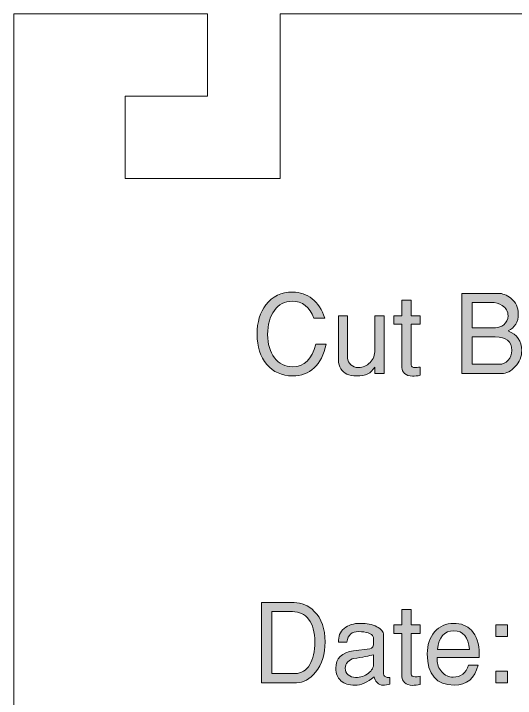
# Model space of a CAD drawing. Header units: inches. Extents: x 0.25 to 7.95, y -7.13 to -0.25.
# Drawn here: x 5.532 to 6.293, y -4.006 to -2.969 of the extents above; entities that cross this region are included whole.
import ezdxf

# ---------------------------------------------------------------- set-up
doc = ezdxf.new("R2010")
doc.units = ezdxf.units.IN
doc.header["$MEASUREMENT"] = 0
doc.layers.add('Layer 1', color=7, linetype='Continuous')

# ---------------------------------------------------------------- blocks, each defined once
blk = doc.blocks.new('block 70')
at = {"layer": 'Layer 1', "true_color": 0xed1f24}
h = blk.add_hatch(color=240, dxfattribs=at)
h.dxf.hatch_style = 2
edge = h.paths.add_edge_path()
edge.add_spline(control_points=[(6.0059, -3.4695), (5.9984, -3.5016), (5.9813, -3.5176), (5.9546, -3.5176), (5.9384, -3.5176), (5.9255, -3.5118), (5.9156, -3.5002), (5.9058, -3.4886), (5.9009, -3.4733), (5.9009, -3.4543), (5.9009, -3.4363), (5.9053, -3.4215), (5.9142, -3.4098), (5.924, -3.397), (5.9375, -3.3906), (5.9547, -3.3906), (5.9661, -3.3906), (5.976, -3.394), (5.9845, -3.4007), (5.993, -3.4074), (5.9993, -3.4172), (6.0034, -3.43), (6.0034, -3.43), (5.9871, -3.43), (5.9871, -3.43), (5.9805, -3.413), (5.9695, -3.4045), (5.9541, -3.4045), (5.9428, -3.4045), (5.9338, -3.4091), (5.9271, -3.4183), (5.9203, -3.4275), (5.9169, -3.4398), (5.9169, -3.4551), (5.9169, -3.4695), (5.9204, -3.4812), (5.9273, -3.4902), (5.9343, -3.4993), (5.9433, -3.5038), (5.9546, -3.5038), (5.9727, -3.5038), (5.9844, -3.4924), (5.9899, -3.4695), (5.9899, -3.4695), (6.0059, -3.4695), (6.0059, -3.4695)], knot_values=[0, 0, 0, 0, 1, 1, 1, 2, 2, 2, 3, 3, 3, 4, 4, 4, 5, 5, 5, 6, 6, 6, 7, 7, 7, 8, 8, 8, 9, 9, 9, 10, 10, 10, 11, 11, 11, 12, 12, 12, 13, 13, 13, 14, 14, 14, 15, 15, 15, 15], degree=3, periodic=1)
h = blk.add_hatch(color=240, dxfattribs=at)
h.dxf.hatch_style = 2
edge = h.paths.add_edge_path()
edge.add_spline(control_points=[(6.3024, -3.479), (6.3024, -3.4883), (6.2991, -3.4965), (6.2924, -3.5036), (6.2862, -3.5105), (6.2793, -3.514), (6.2719, -3.514), (6.2719, -3.514), (6.2117, -3.514), (6.2117, -3.514), (6.2117, -3.514), (6.2117, -3.3925), (6.2117, -3.3925), (6.2117, -3.3925), (6.2664, -3.3925), (6.2664, -3.3925), (6.2732, -3.3925), (6.2797, -3.395), (6.2859, -3.4), (6.2934, -3.4061), (6.2972, -3.414), (6.2972, -3.4236), (6.2972, -3.4361), (6.292, -3.4447), (6.2816, -3.4495), (6.2954, -3.4551), (6.3024, -3.465), (6.3024, -3.479)], knot_values=[0, 0, 0, 0, 1, 1, 1, 2, 2, 2, 3, 3, 3, 4, 4, 4, 5, 5, 5, 6, 6, 6, 7, 7, 7, 8, 8, 8, 9, 9, 9, 9], degree=3, periodic=1)
edge = h.paths.add_edge_path()
edge.add_spline(control_points=[(6.2816, -3.4266), (6.2816, -3.42), (6.2787, -3.4147), (6.2729, -3.411), (6.2681, -3.4079), (6.2624, -3.4063), (6.2557, -3.4063), (6.2557, -3.4063), (6.2274, -3.4063), (6.2274, -3.4063), (6.2274, -3.4063), (6.2274, -3.4446), (6.2274, -3.4446), (6.2274, -3.4446), (6.2624, -3.4446), (6.2624, -3.4446), (6.2673, -3.4446), (6.2716, -3.4431), (6.2752, -3.4401), (6.2794, -3.4367), (6.2816, -3.4322), (6.2816, -3.4266)], knot_values=[0, 0, 0, 0, 1, 1, 1, 2, 2, 2, 3, 3, 3, 4, 4, 4, 5, 5, 5, 6, 6, 6, 7, 7, 7, 7], degree=3, periodic=1)
edge = h.paths.add_edge_path()
edge.add_spline(control_points=[(6.2872, -3.479), (6.2872, -3.4653), (6.2789, -3.4585), (6.2622, -3.4585), (6.2622, -3.4585), (6.2274, -3.4585), (6.2274, -3.4585), (6.2274, -3.4585), (6.2274, -3.5001), (6.2274, -3.5001), (6.2274, -3.5001), (6.2682, -3.5001), (6.2682, -3.5001), (6.2736, -3.5001), (6.2781, -3.4981), (6.2817, -3.494), (6.2854, -3.4899), (6.2872, -3.4849), (6.2872, -3.479)], knot_values=[0, 0, 0, 0, 1, 1, 1, 2, 2, 2, 3, 3, 3, 4, 4, 4, 5, 5, 5, 6, 6, 6, 6], degree=3, periodic=1)
h = blk.add_hatch(color=240, dxfattribs=at)
h.dxf.hatch_style = 2
edge = h.paths.add_edge_path()
edge.add_spline(control_points=[(6.1484, -3.5168), (6.1443, -3.5176), (6.1403, -3.518), (6.1364, -3.518), (6.1315, -3.518), (6.1276, -3.5166), (6.1246, -3.5138), (6.1219, -3.5114), (6.1206, -3.5085), (6.1206, -3.5053), (6.1206, -3.5053), (6.1206, -3.4393), (6.1206, -3.4393), (6.1206, -3.4393), (6.1084, -3.4393), (6.1084, -3.4393), (6.1084, -3.4393), (6.1084, -3.4265), (6.1084, -3.4265), (6.1084, -3.4265), (6.1206, -3.4265), (6.1206, -3.4265), (6.1206, -3.4265), (6.1206, -3.4028), (6.1206, -3.4028), (6.1206, -3.4028), (6.1346, -3.4028), (6.1346, -3.4028), (6.1346, -3.4028), (6.1346, -3.4265), (6.1346, -3.4265), (6.1346, -3.4265), (6.1484, -3.4265), (6.1484, -3.4265), (6.1484, -3.4265), (6.1484, -3.4393), (6.1484, -3.4393), (6.1484, -3.4393), (6.1346, -3.4393), (6.1346, -3.4393), (6.1346, -3.4393), (6.1346, -3.501), (6.1346, -3.501), (6.1346, -3.5037), (6.1366, -3.5051), (6.1407, -3.5051), (6.1424, -3.5051), (6.1449, -3.5049), (6.1484, -3.5043), (6.1484, -3.5043), (6.1484, -3.5168), (6.1484, -3.5168)], knot_values=[0, 0, 0, 0, 1, 1, 1, 2, 2, 2, 3, 3, 3, 4, 4, 4, 5, 5, 5, 6, 6, 6, 7, 7, 7, 8, 8, 8, 9, 9, 9, 10, 10, 10, 11, 11, 11, 12, 12, 12, 13, 13, 13, 14, 14, 14, 15, 15, 15, 16, 16, 16, 17, 17, 17, 17], degree=3, periodic=1)
h = blk.add_hatch(color=240, dxfattribs=at)
h.dxf.hatch_style = 2
edge = h.paths.add_edge_path()
edge.add_spline(control_points=[(6.0937, -3.514), (6.0937, -3.514), (6.0797, -3.514), (6.0797, -3.514), (6.0797, -3.514), (6.0797, -3.5043), (6.0797, -3.5043), (6.0764, -3.5092), (6.0728, -3.5126), (6.0689, -3.5145), (6.0647, -3.5166), (6.0588, -3.5176), (6.0514, -3.5176), (6.0403, -3.5176), (6.0325, -3.5141), (6.0281, -3.507), (6.0255, -3.5031), (6.0242, -3.4987), (6.0242, -3.494), (6.0242, -3.494), (6.0242, -3.4265), (6.0242, -3.4265), (6.0242, -3.4265), (6.0382, -3.4265), (6.0382, -3.4265), (6.0382, -3.4265), (6.0382, -3.4906), (6.0382, -3.4906), (6.0382, -3.4946), (6.0398, -3.498), (6.0429, -3.5008), (6.046, -3.5036), (6.0499, -3.505), (6.0546, -3.505), (6.0616, -3.505), (6.0675, -3.5024), (6.0724, -3.4973), (6.0773, -3.4922), (6.0797, -3.486), (6.0797, -3.4786), (6.0797, -3.4786), (6.0797, -3.4265), (6.0797, -3.4265), (6.0797, -3.4265), (6.0937, -3.4265), (6.0937, -3.4265), (6.0937, -3.4265), (6.0937, -3.514), (6.0937, -3.514)], knot_values=[0, 0, 0, 0, 1, 1, 1, 2, 2, 2, 3, 3, 3, 4, 4, 4, 5, 5, 5, 6, 6, 6, 7, 7, 7, 8, 8, 8, 9, 9, 9, 10, 10, 10, 11, 11, 11, 12, 12, 12, 13, 13, 13, 14, 14, 14, 15, 15, 15, 16, 16, 16, 16], degree=3, periodic=1)
h = blk.add_hatch(color=240, dxfattribs=at)
h.dxf.hatch_style = 2
edge = h.paths.add_edge_path()
edge.add_spline(control_points=[(6.3896, -3.4265), (6.3896, -3.4265), (6.3509, -3.5316), (6.3509, -3.5316), (6.3462, -3.5443), (6.3383, -3.5506), (6.3272, -3.5506), (6.3238, -3.5506), (6.3209, -3.55), (6.3186, -3.5486), (6.3186, -3.5486), (6.3186, -3.5351), (6.3186, -3.5351), (6.3221, -3.5366), (6.3252, -3.5373), (6.3277, -3.5373), (6.3311, -3.5373), (6.3339, -3.535), (6.3362, -3.5304), (6.3366, -3.5299), (6.3384, -3.5249), (6.3419, -3.5154), (6.3419, -3.5154), (6.3132, -3.4265), (6.3132, -3.4265), (6.3132, -3.4265), (6.3281, -3.4265), (6.3281, -3.4265), (6.3281, -3.4265), (6.3503, -3.4926), (6.3503, -3.4926), (6.3503, -3.4926), (6.3746, -3.4265), (6.3746, -3.4265), (6.3746, -3.4265), (6.3896, -3.4265), (6.3896, -3.4265)], knot_values=[0, 0, 0, 0, 1, 1, 1, 2, 2, 2, 3, 3, 3, 4, 4, 4, 5, 5, 5, 6, 6, 6, 7, 7, 7, 8, 8, 8, 9, 9, 9, 10, 10, 10, 11, 11, 11, 12, 12, 12, 12], degree=3, periodic=1)
h = blk.add_hatch(color=240, dxfattribs=at)
h.dxf.hatch_style = 2
h.paths.add_polyline_path([(6.4287, -3.4438), (6.4114, -3.4438), (6.4114, -3.4265), (6.4287, -3.4265)])
h.paths.add_polyline_path([(6.4287, -3.514), (6.4114, -3.514), (6.4114, -3.4966), (6.4287, -3.4966)])
at = {"layer": 'Layer 1', "lineweight": 0}
for points in [[(6.4287, -3.4438), (6.4114, -3.4438), (6.4114, -3.4265), (6.4287, -3.4265), (6.4287, -3.4438)], [(6.4287, -3.514), (6.4114, -3.514), (6.4114, -3.4966), (6.4287, -3.4966), (6.4287, -3.514)]]:
    blk.add_lwpolyline(points, dxfattribs=at)
for points, knots in [([(6.0059, -3.4695), (5.9984, -3.5016), (5.9813, -3.5176), (5.9546, -3.5176), (5.9384, -3.5176), (5.9255, -3.5118), (5.9156, -3.5002), (5.9058, -3.4886), (5.9009, -3.4733), (5.9009, -3.4543), (5.9009, -3.4363), (5.9053, -3.4215), (5.9142, -3.4098), (5.924, -3.397), (5.9375, -3.3906), (5.9547, -3.3906), (5.9661, -3.3906), (5.976, -3.394), (5.9845, -3.4007), (5.993, -3.4074), (5.9993, -3.4172), (6.0034, -3.43), (6.0034, -3.43), (5.9871, -3.43), (5.9871, -3.43), (5.9805, -3.413), (5.9695, -3.4045), (5.9541, -3.4045), (5.9428, -3.4045), (5.9338, -3.4091), (5.9271, -3.4183), (5.9203, -3.4275), (5.9169, -3.4398), (5.9169, -3.4551), (5.9169, -3.4695), (5.9204, -3.4812), (5.9273, -3.4902), (5.9343, -3.4993), (5.9433, -3.5038), (5.9546, -3.5038), (5.9727, -3.5038), (5.9844, -3.4924), (5.9899, -3.4695), (5.9899, -3.4695), (6.0059, -3.4695), (6.0059, -3.4695)], [0, 0, 0, 0, 1, 1, 1, 2, 2, 2, 3, 3, 3, 4, 4, 4, 5, 5, 5, 6, 6, 6, 7, 7, 7, 8, 8, 8, 9, 9, 9, 10, 10, 10, 11, 11, 11, 12, 12, 12, 13, 13, 13, 14, 14, 14, 15, 15, 15, 15]), ([(6.3024, -3.479), (6.3024, -3.4883), (6.2991, -3.4965), (6.2924, -3.5036), (6.2862, -3.5105), (6.2793, -3.514), (6.2719, -3.514), (6.2719, -3.514), (6.2117, -3.514), (6.2117, -3.514), (6.2117, -3.514), (6.2117, -3.3925), (6.2117, -3.3925), (6.2117, -3.3925), (6.2664, -3.3925), (6.2664, -3.3925), (6.2732, -3.3925), (6.2797, -3.395), (6.2859, -3.4), (6.2934, -3.4061), (6.2972, -3.414), (6.2972, -3.4236), (6.2972, -3.4361), (6.292, -3.4447), (6.2816, -3.4495), (6.2954, -3.4551), (6.3024, -3.465), (6.3024, -3.479)], [0, 0, 0, 0, 1, 1, 1, 2, 2, 2, 3, 3, 3, 4, 4, 4, 5, 5, 5, 6, 6, 6, 7, 7, 7, 8, 8, 8, 9, 9, 9, 9]), ([(6.1484, -3.5168), (6.1443, -3.5176), (6.1403, -3.518), (6.1364, -3.518), (6.1315, -3.518), (6.1276, -3.5166), (6.1246, -3.5138), (6.1219, -3.5114), (6.1206, -3.5085), (6.1206, -3.5053), (6.1206, -3.5053), (6.1206, -3.4393), (6.1206, -3.4393), (6.1206, -3.4393), (6.1084, -3.4393), (6.1084, -3.4393), (6.1084, -3.4393), (6.1084, -3.4265), (6.1084, -3.4265), (6.1084, -3.4265), (6.1206, -3.4265), (6.1206, -3.4265), (6.1206, -3.4265), (6.1206, -3.4028), (6.1206, -3.4028), (6.1206, -3.4028), (6.1346, -3.4028), (6.1346, -3.4028), (6.1346, -3.4028), (6.1346, -3.4265), (6.1346, -3.4265), (6.1346, -3.4265), (6.1484, -3.4265), (6.1484, -3.4265), (6.1484, -3.4265), (6.1484, -3.4393), (6.1484, -3.4393), (6.1484, -3.4393), (6.1346, -3.4393), (6.1346, -3.4393), (6.1346, -3.4393), (6.1346, -3.501), (6.1346, -3.501), (6.1346, -3.5037), (6.1366, -3.5051), (6.1407, -3.5051), (6.1424, -3.5051), (6.1449, -3.5049), (6.1484, -3.5043), (6.1484, -3.5043), (6.1484, -3.5168), (6.1484, -3.5168)], [0, 0, 0, 0, 1, 1, 1, 2, 2, 2, 3, 3, 3, 4, 4, 4, 5, 5, 5, 6, 6, 6, 7, 7, 7, 8, 8, 8, 9, 9, 9, 10, 10, 10, 11, 11, 11, 12, 12, 12, 13, 13, 13, 14, 14, 14, 15, 15, 15, 16, 16, 16, 17, 17, 17, 17]), ([(6.2816, -3.4266), (6.2816, -3.42), (6.2787, -3.4147), (6.2729, -3.411), (6.2681, -3.4079), (6.2624, -3.4063), (6.2557, -3.4063), (6.2557, -3.4063), (6.2274, -3.4063), (6.2274, -3.4063), (6.2274, -3.4063), (6.2274, -3.4446), (6.2274, -3.4446), (6.2274, -3.4446), (6.2624, -3.4446), (6.2624, -3.4446), (6.2673, -3.4446), (6.2716, -3.4431), (6.2752, -3.4401), (6.2794, -3.4367), (6.2816, -3.4322), (6.2816, -3.4266)], [0, 0, 0, 0, 1, 1, 1, 2, 2, 2, 3, 3, 3, 4, 4, 4, 5, 5, 5, 6, 6, 6, 7, 7, 7, 7]), ([(6.0937, -3.514), (6.0937, -3.514), (6.0797, -3.514), (6.0797, -3.514), (6.0797, -3.514), (6.0797, -3.5043), (6.0797, -3.5043), (6.0764, -3.5092), (6.0728, -3.5126), (6.0689, -3.5145), (6.0647, -3.5166), (6.0588, -3.5176), (6.0514, -3.5176), (6.0403, -3.5176), (6.0325, -3.5141), (6.0281, -3.507), (6.0255, -3.5031), (6.0242, -3.4987), (6.0242, -3.494), (6.0242, -3.494), (6.0242, -3.4265), (6.0242, -3.4265), (6.0242, -3.4265), (6.0382, -3.4265), (6.0382, -3.4265), (6.0382, -3.4265), (6.0382, -3.4906), (6.0382, -3.4906), (6.0382, -3.4946), (6.0398, -3.498), (6.0429, -3.5008), (6.046, -3.5036), (6.0499, -3.505), (6.0546, -3.505), (6.0616, -3.505), (6.0675, -3.5024), (6.0724, -3.4973), (6.0773, -3.4922), (6.0797, -3.486), (6.0797, -3.4786), (6.0797, -3.4786), (6.0797, -3.4265), (6.0797, -3.4265), (6.0797, -3.4265), (6.0937, -3.4265), (6.0937, -3.4265), (6.0937, -3.4265), (6.0937, -3.514), (6.0937, -3.514)], [0, 0, 0, 0, 1, 1, 1, 2, 2, 2, 3, 3, 3, 4, 4, 4, 5, 5, 5, 6, 6, 6, 7, 7, 7, 8, 8, 8, 9, 9, 9, 10, 10, 10, 11, 11, 11, 12, 12, 12, 13, 13, 13, 14, 14, 14, 15, 15, 15, 16, 16, 16, 16]), ([(6.3896, -3.4265), (6.3896, -3.4265), (6.3509, -3.5316), (6.3509, -3.5316), (6.3462, -3.5443), (6.3383, -3.5506), (6.3272, -3.5506), (6.3238, -3.5506), (6.3209, -3.55), (6.3186, -3.5486), (6.3186, -3.5486), (6.3186, -3.5351), (6.3186, -3.5351), (6.3221, -3.5366), (6.3252, -3.5373), (6.3277, -3.5373), (6.3311, -3.5373), (6.3339, -3.535), (6.3362, -3.5304), (6.3366, -3.5299), (6.3384, -3.5249), (6.3419, -3.5154), (6.3419, -3.5154), (6.3132, -3.4265), (6.3132, -3.4265), (6.3132, -3.4265), (6.3281, -3.4265), (6.3281, -3.4265), (6.3281, -3.4265), (6.3503, -3.4926), (6.3503, -3.4926), (6.3503, -3.4926), (6.3746, -3.4265), (6.3746, -3.4265), (6.3746, -3.4265), (6.3896, -3.4265), (6.3896, -3.4265)], [0, 0, 0, 0, 1, 1, 1, 2, 2, 2, 3, 3, 3, 4, 4, 4, 5, 5, 5, 6, 6, 6, 7, 7, 7, 8, 8, 8, 9, 9, 9, 10, 10, 10, 11, 11, 11, 12, 12, 12, 12]), ([(6.2872, -3.479), (6.2872, -3.4653), (6.2789, -3.4585), (6.2622, -3.4585), (6.2622, -3.4585), (6.2274, -3.4585), (6.2274, -3.4585), (6.2274, -3.4585), (6.2274, -3.5001), (6.2274, -3.5001), (6.2274, -3.5001), (6.2682, -3.5001), (6.2682, -3.5001), (6.2736, -3.5001), (6.2781, -3.4981), (6.2817, -3.494), (6.2854, -3.4899), (6.2872, -3.4849), (6.2872, -3.479)], [0, 0, 0, 0, 1, 1, 1, 2, 2, 2, 3, 3, 3, 4, 4, 4, 5, 5, 5, 6, 6, 6, 6])]:
    blk.add_open_spline(points, degree=3, knots=knots, dxfattribs=at)
blk = doc.blocks.new('block 72')
at = {"layer": 'Layer 1', "true_color": 0xed1f24}
h = blk.add_hatch(color=240, dxfattribs=at)
h.dxf.hatch_style = 2
edge = h.paths.add_edge_path()
edge.add_spline(control_points=[(6.0041, -3.9209), (6.0041, -3.9394), (5.9992, -3.9547), (5.9896, -3.9668), (5.9809, -3.9774), (5.9713, -3.9828), (5.9607, -3.9828), (5.9607, -3.9828), (5.9077, -3.9828), (5.9077, -3.9828), (5.9077, -3.9828), (5.9077, -3.8613), (5.9077, -3.8613), (5.9077, -3.8613), (5.9571, -3.8613), (5.9571, -3.8613), (5.9685, -3.8613), (5.9787, -3.8657), (5.9876, -3.8746), (5.9986, -3.8856), (6.0041, -3.901), (6.0041, -3.9209)], knot_values=[0, 0, 0, 0, 1, 1, 1, 2, 2, 2, 3, 3, 3, 4, 4, 4, 5, 5, 5, 6, 6, 6, 7, 7, 7, 7], degree=3, periodic=1)
edge = h.paths.add_edge_path()
edge.add_spline(control_points=[(5.9884, -3.9209), (5.9884, -3.9062), (5.9853, -3.8947), (5.9791, -3.8866), (5.9731, -3.8789), (5.9649, -3.8751), (5.9546, -3.8751), (5.9546, -3.8751), (5.9234, -3.8751), (5.9234, -3.8751), (5.9234, -3.8751), (5.9234, -3.9689), (5.9234, -3.9689), (5.9234, -3.9689), (5.9587, -3.9689), (5.9587, -3.9689), (5.9681, -3.9689), (5.9754, -3.9644), (5.9807, -3.9554), (5.9858, -3.9468), (5.9884, -3.9353), (5.9884, -3.9209)], knot_values=[0, 0, 0, 0, 1, 1, 1, 2, 2, 2, 3, 3, 3, 4, 4, 4, 5, 5, 5, 6, 6, 6, 7, 7, 7, 7], degree=3, periodic=1)
h = blk.add_hatch(color=240, dxfattribs=at)
h.dxf.hatch_style = 2
edge = h.paths.add_edge_path()
edge.add_spline(control_points=[(6.1484, -3.9856), (6.1443, -3.9864), (6.1403, -3.9868), (6.1364, -3.9868), (6.1315, -3.9868), (6.1276, -3.9854), (6.1246, -3.9826), (6.1219, -3.9802), (6.1206, -3.9773), (6.1206, -3.9741), (6.1206, -3.9741), (6.1206, -3.9081), (6.1206, -3.9081), (6.1206, -3.9081), (6.1084, -3.9081), (6.1084, -3.9081), (6.1084, -3.9081), (6.1084, -3.8953), (6.1084, -3.8953), (6.1084, -3.8953), (6.1206, -3.8953), (6.1206, -3.8953), (6.1206, -3.8953), (6.1206, -3.8716), (6.1206, -3.8716), (6.1206, -3.8716), (6.1346, -3.8716), (6.1346, -3.8716), (6.1346, -3.8716), (6.1346, -3.8953), (6.1346, -3.8953), (6.1346, -3.8953), (6.1484, -3.8953), (6.1484, -3.8953), (6.1484, -3.8953), (6.1484, -3.9081), (6.1484, -3.9081), (6.1484, -3.9081), (6.1346, -3.9081), (6.1346, -3.9081), (6.1346, -3.9081), (6.1346, -3.9698), (6.1346, -3.9698), (6.1346, -3.9725), (6.1366, -3.9739), (6.1407, -3.9739), (6.1424, -3.9739), (6.1449, -3.9737), (6.1484, -3.9731), (6.1484, -3.9731), (6.1484, -3.9856), (6.1484, -3.9856)], knot_values=[0, 0, 0, 0, 1, 1, 1, 2, 2, 2, 3, 3, 3, 4, 4, 4, 5, 5, 5, 6, 6, 6, 7, 7, 7, 8, 8, 8, 9, 9, 9, 10, 10, 10, 11, 11, 11, 12, 12, 12, 13, 13, 13, 14, 14, 14, 15, 15, 15, 16, 16, 16, 17, 17, 17, 17], degree=3, periodic=1)
h = blk.add_hatch(color=240, dxfattribs=at)
h.dxf.hatch_style = 2
edge = h.paths.add_edge_path()
edge.add_spline(control_points=[(6.1024, -3.9851), (6.0989, -3.9861), (6.0953, -3.9866), (6.0916, -3.9866), (6.0886, -3.9866), (6.0857, -3.9852), (6.083, -3.9825), (6.0802, -3.9798), (6.0787, -3.9769), (6.0784, -3.9739), (6.0683, -3.9824), (6.0585, -3.9866), (6.0491, -3.9866), (6.0403, -3.9866), (6.0333, -3.9843), (6.0281, -3.9798), (6.0228, -3.9752), (6.0202, -3.9689), (6.0202, -3.9609), (6.0202, -3.9457), (6.0293, -3.9369), (6.0473, -3.9345), (6.0473, -3.9345), (6.0719, -3.9312), (6.0719, -3.9312), (6.0758, -3.9306), (6.0777, -3.9274), (6.0777, -3.9216), (6.0777, -3.9167), (6.0776, -3.9139), (6.0772, -3.9131), (6.0762, -3.9108), (6.0736, -3.9089), (6.0695, -3.9074), (6.0653, -3.906), (6.0606, -3.9053), (6.0553, -3.9053), (6.0498, -3.9053), (6.0456, -3.9065), (6.0428, -3.909), (6.0399, -3.9115), (6.0381, -3.9157), (6.0372, -3.9214), (6.0372, -3.9214), (6.0246, -3.9214), (6.0246, -3.9214), (6.0238, -3.9128), (6.0266, -3.9058), (6.0329, -3.9006), (6.0392, -3.8954), (6.0474, -3.8928), (6.0576, -3.8928), (6.0673, -3.8928), (6.0756, -3.8945), (6.0824, -3.8979), (6.0892, -3.9014), (6.0926, -3.9055), (6.0926, -3.9104), (6.0926, -3.9104), (6.0926, -3.9696), (6.0926, -3.9696), (6.0926, -3.9708), (6.0931, -3.9719), (6.0943, -3.9729), (6.0955, -3.9739), (6.0968, -3.9745), (6.0982, -3.9748), (6.0993, -3.9749), (6.1007, -3.9749), (6.1024, -3.9748), (6.1024, -3.9748), (6.1024, -3.9851), (6.1024, -3.9851)], knot_values=[0, 0, 0, 0, 1, 1, 1, 2, 2, 2, 3, 3, 3, 4, 4, 4, 5, 5, 5, 6, 6, 6, 7, 7, 7, 8, 8, 8, 9, 9, 9, 10, 10, 10, 11, 11, 11, 12, 12, 12, 13, 13, 13, 14, 14, 14, 15, 15, 15, 16, 16, 16, 17, 17, 17, 18, 18, 18, 19, 19, 19, 20, 20, 20, 21, 21, 21, 22, 22, 22, 23, 23, 23, 24, 24, 24, 24], degree=3, periodic=1)
edge = h.paths.add_edge_path()
edge.add_spline(control_points=[(6.0777, -3.9538), (6.0777, -3.9538), (6.0776, -3.9403), (6.0776, -3.9403), (6.0709, -3.9422), (6.0608, -3.9441), (6.0474, -3.9461), (6.0439, -3.9468), (6.0409, -3.9485), (6.0383, -3.9513), (6.0358, -3.9541), (6.0346, -3.9572), (6.0346, -3.9607), (6.0346, -3.9647), (6.036, -3.9681), (6.039, -3.9708), (6.042, -3.9734), (6.0458, -3.9748), (6.0504, -3.9748), (6.0578, -3.9748), (6.0643, -3.9726), (6.0697, -3.9684), (6.0752, -3.9642), (6.0778, -3.9593), (6.0777, -3.9538)], knot_values=[0, 0, 0, 0, 1, 1, 1, 2, 2, 2, 3, 3, 3, 4, 4, 4, 5, 5, 5, 6, 6, 6, 7, 7, 7, 8, 8, 8, 8], degree=3, periodic=1)
h = blk.add_hatch(color=240, dxfattribs=at)
h.dxf.hatch_style = 2
edge = h.paths.add_edge_path()
edge.add_spline(control_points=[(6.2379, -3.9394), (6.2379, -3.9415), (6.2378, -3.9433), (6.2377, -3.9446), (6.2377, -3.9446), (6.1741, -3.9446), (6.1741, -3.9446), (6.1739, -3.9454), (6.1739, -3.9465), (6.1739, -3.9479), (6.1739, -3.9549), (6.1763, -3.9611), (6.1811, -3.9664), (6.1859, -3.9718), (6.1917, -3.9744), (6.1983, -3.9744), (6.2098, -3.9744), (6.2177, -3.9683), (6.2218, -3.9561), (6.2218, -3.9561), (6.2361, -3.9561), (6.2361, -3.9561), (6.2314, -3.9763), (6.2193, -3.9864), (6.1999, -3.9864), (6.1727, -3.9864), (6.1591, -3.9707), (6.1591, -3.9391), (6.1591, -3.9255), (6.1628, -3.9144), (6.1702, -3.9058), (6.1777, -3.8971), (6.1872, -3.8928), (6.1989, -3.8928), (6.2103, -3.8928), (6.2194, -3.8963), (6.2262, -3.9034), (6.2339, -3.9115), (6.2378, -3.9235), (6.2379, -3.9394)], knot_values=[0, 0, 0, 0, 1, 1, 1, 2, 2, 2, 3, 3, 3, 4, 4, 4, 5, 5, 5, 6, 6, 6, 7, 7, 7, 8, 8, 8, 9, 9, 9, 10, 10, 10, 11, 11, 11, 12, 12, 12, 13, 13, 13, 13], degree=3, periodic=1)
edge = h.paths.add_edge_path()
edge.add_spline(control_points=[(6.2231, -3.9323), (6.2213, -3.9135), (6.2134, -3.9041), (6.1995, -3.9041), (6.185, -3.9041), (6.1767, -3.9135), (6.1746, -3.9323), (6.1746, -3.9323), (6.2231, -3.9323), (6.2231, -3.9323)], knot_values=[0, 0, 0, 0, 1, 1, 1, 2, 2, 2, 3, 3, 3, 3], degree=3, periodic=1)
h = blk.add_hatch(color=240, dxfattribs=at)
h.dxf.hatch_style = 2
h.paths.add_polyline_path([(6.2806, -3.9126), (6.2632, -3.9126), (6.2632, -3.8953), (6.2806, -3.8953)])
h.paths.add_polyline_path([(6.2806, -3.9828), (6.2632, -3.9828), (6.2632, -3.9654), (6.2806, -3.9654)])
at = {"layer": 'Layer 1', "lineweight": 0}
for points in [[(6.2806, -3.9126), (6.2632, -3.9126), (6.2632, -3.8953), (6.2806, -3.8953), (6.2806, -3.9126)], [(6.2806, -3.9828), (6.2632, -3.9828), (6.2632, -3.9654), (6.2806, -3.9654), (6.2806, -3.9828)]]:
    blk.add_lwpolyline(points, dxfattribs=at)
for points, knots in [([(6.0041, -3.9209), (6.0041, -3.9394), (5.9992, -3.9547), (5.9896, -3.9668), (5.9809, -3.9774), (5.9713, -3.9828), (5.9607, -3.9828), (5.9607, -3.9828), (5.9077, -3.9828), (5.9077, -3.9828), (5.9077, -3.9828), (5.9077, -3.8613), (5.9077, -3.8613), (5.9077, -3.8613), (5.9571, -3.8613), (5.9571, -3.8613), (5.9685, -3.8613), (5.9787, -3.8657), (5.9876, -3.8746), (5.9986, -3.8856), (6.0041, -3.901), (6.0041, -3.9209)], [0, 0, 0, 0, 1, 1, 1, 2, 2, 2, 3, 3, 3, 4, 4, 4, 5, 5, 5, 6, 6, 6, 7, 7, 7, 7]), ([(5.9884, -3.9209), (5.9884, -3.9062), (5.9853, -3.8947), (5.9791, -3.8866), (5.9731, -3.8789), (5.9649, -3.8751), (5.9546, -3.8751), (5.9546, -3.8751), (5.9234, -3.8751), (5.9234, -3.8751), (5.9234, -3.8751), (5.9234, -3.9689), (5.9234, -3.9689), (5.9234, -3.9689), (5.9587, -3.9689), (5.9587, -3.9689), (5.9681, -3.9689), (5.9754, -3.9644), (5.9807, -3.9554), (5.9858, -3.9468), (5.9884, -3.9353), (5.9884, -3.9209)], [0, 0, 0, 0, 1, 1, 1, 2, 2, 2, 3, 3, 3, 4, 4, 4, 5, 5, 5, 6, 6, 6, 7, 7, 7, 7]), ([(6.1484, -3.9856), (6.1443, -3.9864), (6.1403, -3.9868), (6.1364, -3.9868), (6.1315, -3.9868), (6.1276, -3.9854), (6.1246, -3.9826), (6.1219, -3.9802), (6.1206, -3.9773), (6.1206, -3.9741), (6.1206, -3.9741), (6.1206, -3.9081), (6.1206, -3.9081), (6.1206, -3.9081), (6.1084, -3.9081), (6.1084, -3.9081), (6.1084, -3.9081), (6.1084, -3.8953), (6.1084, -3.8953), (6.1084, -3.8953), (6.1206, -3.8953), (6.1206, -3.8953), (6.1206, -3.8953), (6.1206, -3.8716), (6.1206, -3.8716), (6.1206, -3.8716), (6.1346, -3.8716), (6.1346, -3.8716), (6.1346, -3.8716), (6.1346, -3.8953), (6.1346, -3.8953), (6.1346, -3.8953), (6.1484, -3.8953), (6.1484, -3.8953), (6.1484, -3.8953), (6.1484, -3.9081), (6.1484, -3.9081), (6.1484, -3.9081), (6.1346, -3.9081), (6.1346, -3.9081), (6.1346, -3.9081), (6.1346, -3.9698), (6.1346, -3.9698), (6.1346, -3.9725), (6.1366, -3.9739), (6.1407, -3.9739), (6.1424, -3.9739), (6.1449, -3.9737), (6.1484, -3.9731), (6.1484, -3.9731), (6.1484, -3.9856), (6.1484, -3.9856)], [0, 0, 0, 0, 1, 1, 1, 2, 2, 2, 3, 3, 3, 4, 4, 4, 5, 5, 5, 6, 6, 6, 7, 7, 7, 8, 8, 8, 9, 9, 9, 10, 10, 10, 11, 11, 11, 12, 12, 12, 13, 13, 13, 14, 14, 14, 15, 15, 15, 16, 16, 16, 17, 17, 17, 17]), ([(6.1024, -3.9851), (6.0989, -3.9861), (6.0953, -3.9866), (6.0916, -3.9866), (6.0886, -3.9866), (6.0857, -3.9852), (6.083, -3.9825), (6.0802, -3.9798), (6.0787, -3.9769), (6.0784, -3.9739), (6.0683, -3.9824), (6.0585, -3.9866), (6.0491, -3.9866), (6.0403, -3.9866), (6.0333, -3.9843), (6.0281, -3.9798), (6.0228, -3.9752), (6.0202, -3.9689), (6.0202, -3.9609), (6.0202, -3.9457), (6.0293, -3.9369), (6.0473, -3.9345), (6.0473, -3.9345), (6.0719, -3.9312), (6.0719, -3.9312), (6.0758, -3.9306), (6.0777, -3.9274), (6.0777, -3.9216), (6.0777, -3.9167), (6.0776, -3.9139), (6.0772, -3.9131), (6.0762, -3.9108), (6.0736, -3.9089), (6.0695, -3.9074), (6.0653, -3.906), (6.0606, -3.9053), (6.0553, -3.9053), (6.0498, -3.9053), (6.0456, -3.9065), (6.0428, -3.909), (6.0399, -3.9115), (6.0381, -3.9157), (6.0372, -3.9214), (6.0372, -3.9214), (6.0246, -3.9214), (6.0246, -3.9214), (6.0238, -3.9128), (6.0266, -3.9058), (6.0329, -3.9006), (6.0392, -3.8954), (6.0474, -3.8928), (6.0576, -3.8928), (6.0673, -3.8928), (6.0756, -3.8945), (6.0824, -3.8979), (6.0892, -3.9014), (6.0926, -3.9055), (6.0926, -3.9104), (6.0926, -3.9104), (6.0926, -3.9696), (6.0926, -3.9696), (6.0926, -3.9708), (6.0931, -3.9719), (6.0943, -3.9729), (6.0955, -3.9739), (6.0968, -3.9745), (6.0982, -3.9748), (6.0993, -3.9749), (6.1007, -3.9749), (6.1024, -3.9748), (6.1024, -3.9748), (6.1024, -3.9851), (6.1024, -3.9851)], [0, 0, 0, 0, 1, 1, 1, 2, 2, 2, 3, 3, 3, 4, 4, 4, 5, 5, 5, 6, 6, 6, 7, 7, 7, 8, 8, 8, 9, 9, 9, 10, 10, 10, 11, 11, 11, 12, 12, 12, 13, 13, 13, 14, 14, 14, 15, 15, 15, 16, 16, 16, 17, 17, 17, 18, 18, 18, 19, 19, 19, 20, 20, 20, 21, 21, 21, 22, 22, 22, 23, 23, 23, 24, 24, 24, 24]), ([(6.2379, -3.9394), (6.2379, -3.9415), (6.2378, -3.9433), (6.2377, -3.9446), (6.2377, -3.9446), (6.1741, -3.9446), (6.1741, -3.9446), (6.1739, -3.9454), (6.1739, -3.9465), (6.1739, -3.9479), (6.1739, -3.9549), (6.1763, -3.9611), (6.1811, -3.9664), (6.1859, -3.9718), (6.1917, -3.9744), (6.1983, -3.9744), (6.2098, -3.9744), (6.2177, -3.9683), (6.2218, -3.9561), (6.2218, -3.9561), (6.2361, -3.9561), (6.2361, -3.9561), (6.2314, -3.9763), (6.2193, -3.9864), (6.1999, -3.9864), (6.1727, -3.9864), (6.1591, -3.9707), (6.1591, -3.9391), (6.1591, -3.9255), (6.1628, -3.9144), (6.1702, -3.9058), (6.1777, -3.8971), (6.1872, -3.8928), (6.1989, -3.8928), (6.2103, -3.8928), (6.2194, -3.8963), (6.2262, -3.9034), (6.2339, -3.9115), (6.2378, -3.9235), (6.2379, -3.9394)], [0, 0, 0, 0, 1, 1, 1, 2, 2, 2, 3, 3, 3, 4, 4, 4, 5, 5, 5, 6, 6, 6, 7, 7, 7, 8, 8, 8, 9, 9, 9, 10, 10, 10, 11, 11, 11, 12, 12, 12, 13, 13, 13, 13]), ([(6.2231, -3.9323), (6.2213, -3.9135), (6.2134, -3.9041), (6.1995, -3.9041), (6.185, -3.9041), (6.1767, -3.9135), (6.1746, -3.9323), (6.1746, -3.9323), (6.2231, -3.9323), (6.2231, -3.9323)], [0, 0, 0, 0, 1, 1, 1, 2, 2, 2, 3, 3, 3, 3]), ([(6.0777, -3.9538), (6.0777, -3.9538), (6.0776, -3.9403), (6.0776, -3.9403), (6.0709, -3.9422), (6.0608, -3.9441), (6.0474, -3.9461), (6.0439, -3.9468), (6.0409, -3.9485), (6.0383, -3.9513), (6.0358, -3.9541), (6.0346, -3.9572), (6.0346, -3.9607), (6.0346, -3.9647), (6.036, -3.9681), (6.039, -3.9708), (6.042, -3.9734), (6.0458, -3.9748), (6.0504, -3.9748), (6.0578, -3.9748), (6.0643, -3.9726), (6.0697, -3.9684), (6.0752, -3.9642), (6.0778, -3.9593), (6.0777, -3.9538)], [0, 0, 0, 0, 1, 1, 1, 2, 2, 2, 3, 3, 3, 4, 4, 4, 5, 5, 5, 6, 6, 6, 7, 7, 7, 8, 8, 8, 8])]:
    blk.add_open_spline(points, degree=3, knots=knots, dxfattribs=at)
blk = doc.blocks.new('block 69')
at = {"layer": 'Layer 1'}
for name in ['block 70', 'block 72']:
    blk.add_blockref(name, (0, 0), dxfattribs=at)
blk = doc.blocks.new('block 75')
at = {"layer": 'Layer 1', "color": 7, "lineweight": 5, "true_color": 0xffffff}
blk.add_lwpolyline([(5.5316, -2.9686), (5.5316, -4.9371), (7.9488, -4.9371), (7.9488, -2.9686)], dxfattribs=at)
blk = doc.blocks.new('block 77')
at = {"layer": 'Layer 1', "color": 7, "lineweight": 5, "true_color": 0xffffff}
blk.add_lwpolyline([(5.9357, -3.2186), (5.8182, -3.2186), (5.7007, -3.2186)], dxfattribs=at)
blk = doc.blocks.new('block 78')
at = {"layer": 'Layer 1', "color": 7, "lineweight": 5, "true_color": 0xffffff}
blk.add_lwpolyline([(5.9357, -2.9686), (5.9357, -3.0936), (5.9357, -3.2186)], dxfattribs=at)
blk = doc.blocks.new('block 76')
at = {"layer": 'Layer 1', "color": 7, "lineweight": 5, "true_color": 0xffffff}
for points in [[(5.8257, -2.9686), (5.8257, -3.0936)], [(5.8257, -3.0936), (5.7007, -3.0936)], [(5.7007, -3.0936), (5.7007, -3.2186)]]:
    blk.add_lwpolyline(points, dxfattribs=at)
at = {"layer": 'Layer 1'}
for name in ['block 78', 'block 77']:
    blk.add_blockref(name, (0, 0), dxfattribs=at)
blk = doc.blocks.new('block 74')
at = {"layer": 'Layer 1', "color": 7, "lineweight": 5, "true_color": 0xffffff}
for points in [[(5.5316, -2.9686), (5.8257, -2.9686)], [(5.9357, -2.9686), (6.6389, -2.9686)]]:
    blk.add_lwpolyline(points, dxfattribs=at)
at = {"layer": 'Layer 1'}
for name in ['block 75', 'block 76']:
    blk.add_blockref(name, (0, 0), dxfattribs=at)

msp = doc.modelspace()

# ---------------------------------------------------------------- block references
at = {"layer": 'Layer 1'}
for name in ['block 74', 'block 69']:
    msp.add_blockref(name, (0, 0), dxfattribs=at)

doc.saveas('drawing.dxf')
